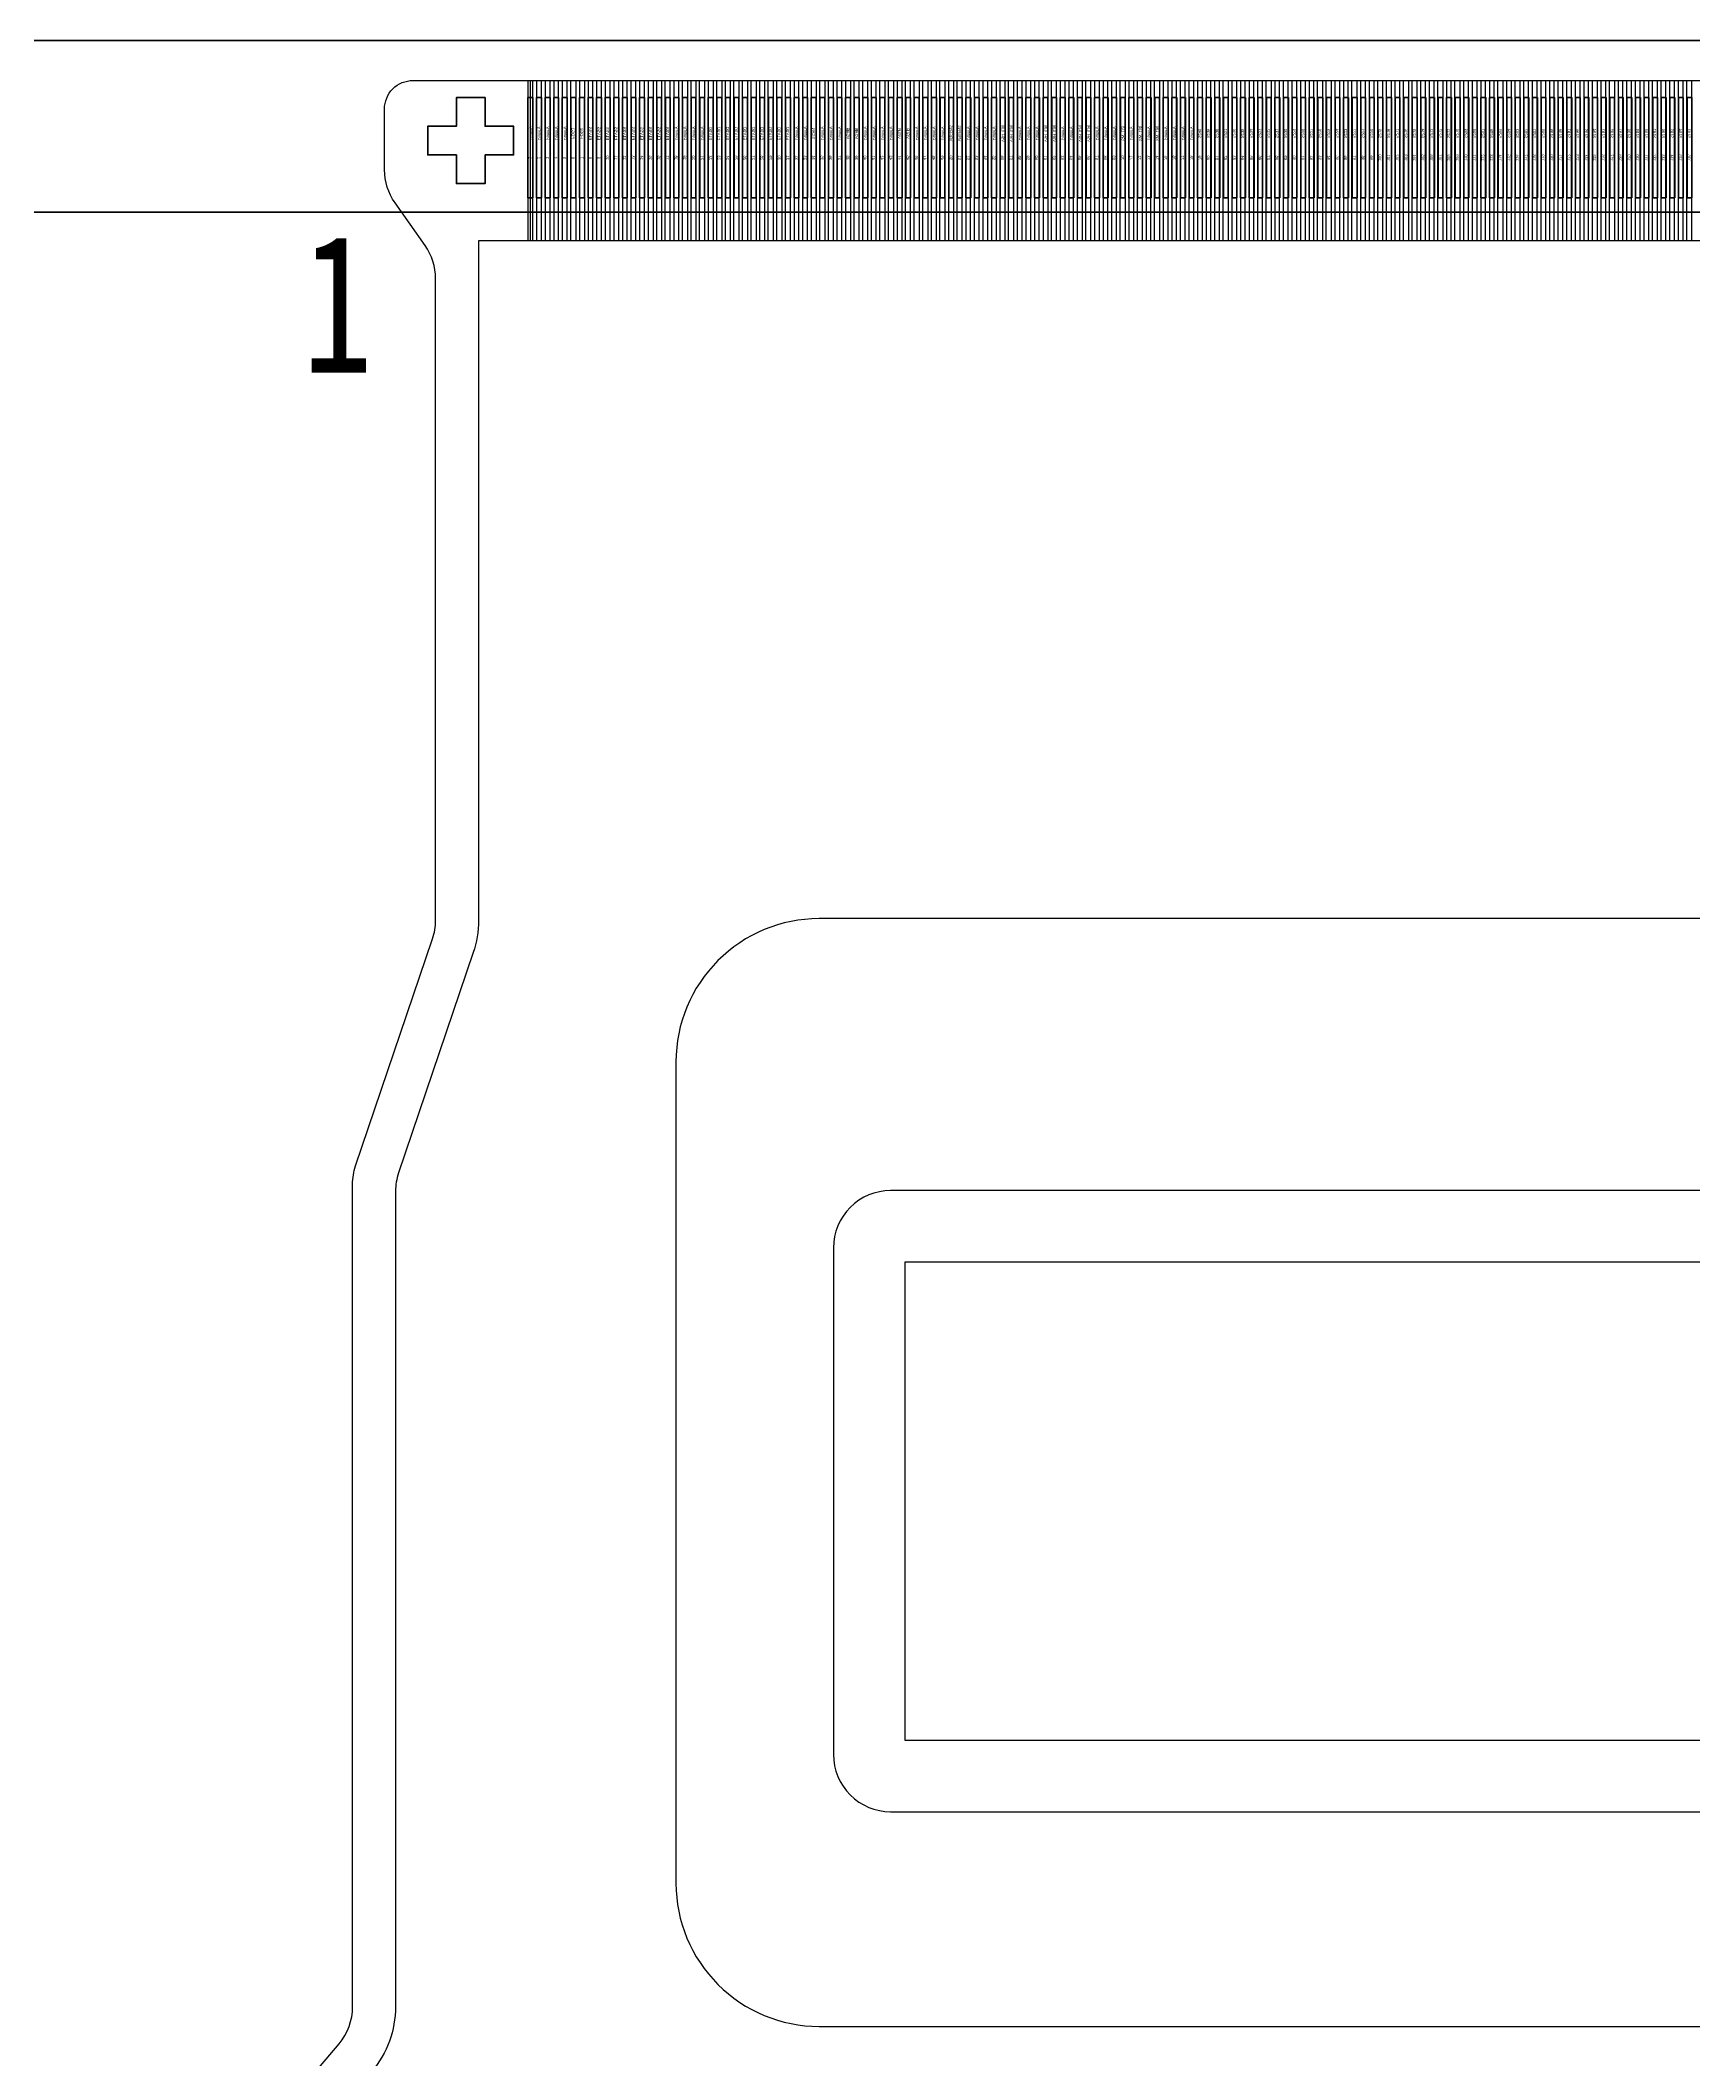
# Model space of a CAD drawing. Header units: millimetres. Extents: x 2678 to 7528, y -1679 to -1155.
# Drawn here: x 3121.75 to 3127.52, y -1289.82 to -1282.76 of the extents above; entities that cross this region are included whole.
import ezdxf
from ezdxf.enums import TextEntityAlignment as Align

# ---------------------------------------------------------------- set-up
doc = ezdxf.new("R2010")
doc.units = ezdxf.units.MM
for name, color, linetype in [('01 Copper', 3, 'Continuous'), ('03 Solder Resist', 6, 'Continuous'), ('04 Chip', 20, 'Continuous'), ('06 Cutline', 4, 'Continuous'), ('07 Potting', 132, 'Continuous'), ('09 Center_line', 1, 'Continuous'), ('13 OL no.', 190, 'Continuous'), ('14 OL name', 220, 'Continuous')]:
    doc.layers.add(name, color=color, linetype=linetype)
for name, color, linetype, lineweight in [('Dim', 3, 'Continuous', 13), ('FPC.drawing', 30, 'Continuous', 100), ('P_OLED.drawing', 3, 'Continuous', 100)]:
    doc.layers.add(name, color=color, linetype=linetype, lineweight=lineweight)
doc.styles.add('ME-txt', font='txt.shx', dxfattribs={"width": 0.75})
doc.styles.get("Standard").update_dxf_attribs({"font": 'arial.ttf'})

# ---------------------------------------------------------------- blocks, each defined once
blk = doc.blocks.new('OLED屏体')
at = {"color": 3, "linetype": 'Continuous'}
for p, q in [((5116.1531, 184.8451), (5116.2531, 184.8451)), ((5116.2531, 184.8451), (5116.1531, 184.8451)), ((5116.2531, 184.8451), (5116.1531, 184.8451)), ((5116.1531, 184.8451), (5116.1531, 184.7451)), ((5116.2531, 184.8451), (5116.1531, 184.8451)), ((5116.2531, 184.7451), (5116.2531, 184.8451)), ((5116.1531, 184.7451), (5116.0531, 184.7451)), ((5116.0531, 184.7451), (5116.0531, 184.6451)), ((5116.3531, 184.7451), (5116.2531, 184.7451)), ((5116.3531, 184.6451), (5116.3531, 184.7451)), ((5116.0531, 184.6451), (5116.1531, 184.6451)), ((5116.1531, 184.6451), (5116.1531, 184.5451)), ((5116.2531, 184.5451), (5116.2531, 184.6451)), ((5116.2531, 184.6451), (5116.3531, 184.6451)), ((5116.1531, 184.5451), (5116.2531, 184.5451))]:
    blk.add_line(p, q, dxfattribs=at)
at = {"layer": 'FPC.drawing', "color": 30, "linetype": 'Continuous', "lineweight": 100}
for points in [[(5116.2531, 184.8451), (5116.1531, 184.8451), (5116.1531, 184.7451), (5116.0531, 184.7451), (5116.0531, 184.6451), (5116.1531, 184.6451), (5116.1531, 184.5451), (5116.2531, 184.5451), (5116.2531, 184.6451), (5116.3531, 184.6451), (5116.3531, 184.7451), (5116.2531, 184.7451)], [(5116.4031, 184.4951), (5116.4201, 184.4951), (5116.4201, 184.8451), (5116.4031, 184.8451)], [(5116.4331, 184.4951), (5116.4501, 184.4951), (5116.4501, 184.8451), (5116.4331, 184.8451)], [(5116.4631, 184.4951), (5116.4801, 184.4951), (5116.4801, 184.8451), (5116.4631, 184.8451)], [(5116.4931, 184.4951), (5116.5101, 184.4951), (5116.5101, 184.8451), (5116.4931, 184.8451)], [(5116.5231, 184.4951), (5116.5401, 184.4951), (5116.5401, 184.8451), (5116.5231, 184.8451)], [(5116.5531, 184.4951), (5116.5701, 184.4951), (5116.5701, 184.8451), (5116.5531, 184.8451)], [(5116.5831, 184.4951), (5116.6001, 184.4951), (5116.6001, 184.8451), (5116.5831, 184.8451)], [(5116.6131, 184.4951), (5116.6301, 184.4951), (5116.6301, 184.8451), (5116.6131, 184.8451)], [(5116.6431, 184.4951), (5116.6601, 184.4951), (5116.6601, 184.8451), (5116.6431, 184.8451)], [(5116.6731, 184.4951), (5116.6901, 184.4951), (5116.6901, 184.8451), (5116.6731, 184.8451)], [(5116.7031, 184.4951), (5116.7201, 184.4951), (5116.7201, 184.8451), (5116.7031, 184.8451)], [(5116.7331, 184.4951), (5116.7501, 184.4951), (5116.7501, 184.8451), (5116.7331, 184.8451)], [(5116.7631, 184.4951), (5116.7801, 184.4951), (5116.7801, 184.8451), (5116.7631, 184.8451)], [(5116.7931, 184.4951), (5116.8101, 184.4951), (5116.8101, 184.8451), (5116.7931, 184.8451)], [(5116.8231, 184.4951), (5116.8401, 184.4951), (5116.8401, 184.8451), (5116.8231, 184.8451)], [(5116.8531, 184.4951), (5116.8701, 184.4951), (5116.8701, 184.8451), (5116.8531, 184.8451)], [(5116.8831, 184.4951), (5116.9001, 184.4951), (5116.9001, 184.8451), (5116.8831, 184.8451)], [(5116.9131, 184.4951), (5116.9301, 184.4951), (5116.9301, 184.8451), (5116.9131, 184.8451)], [(5116.9431, 184.4951), (5116.9601, 184.4951), (5116.9601, 184.8451), (5116.9431, 184.8451)], [(5116.9731, 184.4951), (5116.9901, 184.4951), (5116.9901, 184.8451), (5116.9731, 184.8451)], [(5117.0031, 184.4951), (5117.0201, 184.4951), (5117.0201, 184.8451), (5117.0031, 184.8451)], [(5117.0331, 184.4951), (5117.0501, 184.4951), (5117.0501, 184.8451), (5117.0331, 184.8451)], [(5117.0631, 184.4951), (5117.0801, 184.4951), (5117.0801, 184.8451), (5117.0631, 184.8451)], [(5117.0931, 184.4951), (5117.1101, 184.4951), (5117.1101, 184.8451), (5117.0931, 184.8451)], [(5117.1231, 184.4951), (5117.1401, 184.4951), (5117.1401, 184.8451), (5117.1231, 184.8451)], [(5117.1531, 184.4951), (5117.1701, 184.4951), (5117.1701, 184.8451), (5117.1531, 184.8451)], [(5117.1831, 184.4951), (5117.2001, 184.4951), (5117.2001, 184.8451), (5117.1831, 184.8451)], [(5117.2131, 184.4951), (5117.2301, 184.4951), (5117.2301, 184.8451), (5117.2131, 184.8451)], [(5117.2431, 184.4951), (5117.2601, 184.4951), (5117.2601, 184.8451), (5117.2431, 184.8451)], [(5117.2731, 184.4951), (5117.2901, 184.4951), (5117.2901, 184.8451), (5117.2731, 184.8451)], [(5117.3031, 184.4951), (5117.3201, 184.4951), (5117.3201, 184.8451), (5117.3031, 184.8451)], [(5117.3331, 184.4951), (5117.3501, 184.4951), (5117.3501, 184.8451), (5117.3331, 184.8451)], [(5117.3631, 184.4951), (5117.3801, 184.4951), (5117.3801, 184.8451), (5117.3631, 184.8451)], [(5117.3931, 184.4951), (5117.4101, 184.4951), (5117.4101, 184.8451), (5117.3931, 184.8451)], [(5117.4231, 184.4951), (5117.4401, 184.4951), (5117.4401, 184.8451), (5117.4231, 184.8451)], [(5117.4531, 184.4951), (5117.4701, 184.4951), (5117.4701, 184.8451), (5117.4531, 184.8451)], [(5117.4831, 184.4951), (5117.5001, 184.4951), (5117.5001, 184.8451), (5117.4831, 184.8451)], [(5117.5131, 184.4951), (5117.5301, 184.4951), (5117.5301, 184.8451), (5117.5131, 184.8451)], [(5117.5431, 184.4951), (5117.5601, 184.4951), (5117.5601, 184.8451), (5117.5431, 184.8451)], [(5117.5731, 184.4951), (5117.5901, 184.4951), (5117.5901, 184.8451), (5117.5731, 184.8451)], [(5117.6031, 184.4951), (5117.6201, 184.4951), (5117.6201, 184.8451), (5117.6031, 184.8451)], [(5117.6331, 184.4951), (5117.6501, 184.4951), (5117.6501, 184.8451), (5117.6331, 184.8451)], [(5117.6631, 184.4951), (5117.6801, 184.4951), (5117.6801, 184.8451), (5117.6631, 184.8451)], [(5117.6931, 184.4951), (5117.7101, 184.4951), (5117.7101, 184.8451), (5117.6931, 184.8451)], [(5117.7231, 184.4951), (5117.7401, 184.4951), (5117.7401, 184.8451), (5117.7231, 184.8451)], [(5117.7531, 184.4951), (5117.7701, 184.4951), (5117.7701, 184.8451), (5117.7531, 184.8451)], [(5117.7831, 184.4951), (5117.8001, 184.4951), (5117.8001, 184.8451), (5117.7831, 184.8451)], [(5117.8131, 184.4951), (5117.8301, 184.4951), (5117.8301, 184.8451), (5117.8131, 184.8451)], [(5117.8431, 184.4951), (5117.8601, 184.4951), (5117.8601, 184.8451), (5117.8431, 184.8451)], [(5117.8731, 184.4951), (5117.8901, 184.4951), (5117.8901, 184.8451), (5117.8731, 184.8451)], [(5117.9031, 184.4951), (5117.9201, 184.4951), (5117.9201, 184.8451), (5117.9031, 184.8451)], [(5117.9331, 184.4951), (5117.9501, 184.4951), (5117.9501, 184.8451), (5117.9331, 184.8451)], [(5117.9631, 184.4951), (5117.9801, 184.4951), (5117.9801, 184.8451), (5117.9631, 184.8451)], [(5117.9931, 184.4951), (5118.0101, 184.4951), (5118.0101, 184.8451), (5117.9931, 184.8451)], [(5118.0231, 184.4951), (5118.0401, 184.4951), (5118.0401, 184.8451), (5118.0231, 184.8451)], [(5118.0531, 184.4951), (5118.0701, 184.4951), (5118.0701, 184.8451), (5118.0531, 184.8451)], [(5118.0831, 184.4951), (5118.1001, 184.4951), (5118.1001, 184.8451), (5118.0831, 184.8451)], [(5118.1131, 184.4951), (5118.1301, 184.4951), (5118.1301, 184.8451), (5118.1131, 184.8451)], [(5118.1431, 184.4951), (5118.1601, 184.4951), (5118.1601, 184.8451), (5118.1431, 184.8451)], [(5118.1731, 184.4951), (5118.1901, 184.4951), (5118.1901, 184.8451), (5118.1731, 184.8451)], [(5118.2031, 184.4951), (5118.2201, 184.4951), (5118.2201, 184.8451), (5118.2031, 184.8451)], [(5118.2331, 184.4951), (5118.2501, 184.4951), (5118.2501, 184.8451), (5118.2331, 184.8451)], [(5118.2631, 184.4951), (5118.2801, 184.4951), (5118.2801, 184.8451), (5118.2631, 184.8451)], [(5118.2931, 184.4951), (5118.3101, 184.4951), (5118.3101, 184.8451), (5118.2931, 184.8451)], [(5118.3231, 184.4951), (5118.3401, 184.4951), (5118.3401, 184.8451), (5118.3231, 184.8451)], [(5118.3531, 184.4951), (5118.3701, 184.4951), (5118.3701, 184.8451), (5118.3531, 184.8451)], [(5118.3831, 184.4951), (5118.4001, 184.4951), (5118.4001, 184.8451), (5118.3831, 184.8451)], [(5118.4131, 184.4951), (5118.4301, 184.4951), (5118.4301, 184.8451), (5118.4131, 184.8451)], [(5118.4431, 184.4951), (5118.4601, 184.4951), (5118.4601, 184.8451), (5118.4431, 184.8451)], [(5118.4731, 184.4951), (5118.4901, 184.4951), (5118.4901, 184.8451), (5118.4731, 184.8451)], [(5118.5031, 184.4951), (5118.5201, 184.4951), (5118.5201, 184.8451), (5118.5031, 184.8451)], [(5118.5331, 184.4951), (5118.5501, 184.4951), (5118.5501, 184.8451), (5118.5331, 184.8451)], [(5118.5631, 184.4951), (5118.5801, 184.4951), (5118.5801, 184.8451), (5118.5631, 184.8451)], [(5118.5931, 184.4951), (5118.6101, 184.4951), (5118.6101, 184.8451), (5118.5931, 184.8451)], [(5118.6231, 184.4951), (5118.6401, 184.4951), (5118.6401, 184.8451), (5118.6231, 184.8451)], [(5118.6531, 184.4951), (5118.6701, 184.4951), (5118.6701, 184.8451), (5118.6531, 184.8451)], [(5118.6831, 184.4951), (5118.7001, 184.4951), (5118.7001, 184.8451), (5118.6831, 184.8451)], [(5118.7131, 184.4951), (5118.7301, 184.4951), (5118.7301, 184.8451), (5118.7131, 184.8451)], [(5118.7431, 184.4951), (5118.7601, 184.4951), (5118.7601, 184.8451), (5118.7431, 184.8451)], [(5118.7731, 184.4951), (5118.7901, 184.4951), (5118.7901, 184.8451), (5118.7731, 184.8451)], [(5118.8031, 184.4951), (5118.8201, 184.4951), (5118.8201, 184.8451), (5118.8031, 184.8451)], [(5118.8331, 184.4951), (5118.8501, 184.4951), (5118.8501, 184.8451), (5118.8331, 184.8451)], [(5118.8631, 184.4951), (5118.8801, 184.4951), (5118.8801, 184.8451), (5118.8631, 184.8451)], [(5118.8931, 184.4951), (5118.9101, 184.4951), (5118.9101, 184.8451), (5118.8931, 184.8451)], [(5118.9231, 184.4951), (5118.9401, 184.4951), (5118.9401, 184.8451), (5118.9231, 184.8451)], [(5118.9531, 184.4951), (5118.9701, 184.4951), (5118.9701, 184.8451), (5118.9531, 184.8451)], [(5118.9831, 184.4951), (5119.0001, 184.4951), (5119.0001, 184.8451), (5118.9831, 184.8451)], [(5119.0131, 184.4951), (5119.0301, 184.4951), (5119.0301, 184.8451), (5119.0131, 184.8451)], [(5119.0431, 184.4951), (5119.0601, 184.4951), (5119.0601, 184.8451), (5119.0431, 184.8451)], [(5119.0731, 184.4951), (5119.0901, 184.4951), (5119.0901, 184.8451), (5119.0731, 184.8451)], [(5119.1031, 184.4951), (5119.1201, 184.4951), (5119.1201, 184.8451), (5119.1031, 184.8451)], [(5119.1331, 184.4951), (5119.1501, 184.4951), (5119.1501, 184.8451), (5119.1331, 184.8451)], [(5119.1631, 184.4951), (5119.1801, 184.4951), (5119.1801, 184.8451), (5119.1631, 184.8451)], [(5119.1931, 184.4951), (5119.2101, 184.4951), (5119.2101, 184.8451), (5119.1931, 184.8451)], [(5119.2231, 184.4951), (5119.2401, 184.4951), (5119.2401, 184.8451), (5119.2231, 184.8451)], [(5119.2531, 184.4951), (5119.2701, 184.4951), (5119.2701, 184.8451), (5119.2531, 184.8451)], [(5119.2831, 184.4951), (5119.3001, 184.4951), (5119.3001, 184.8451), (5119.2831, 184.8451)], [(5119.3131, 184.4951), (5119.3301, 184.4951), (5119.3301, 184.8451), (5119.3131, 184.8451)], [(5119.3431, 184.4951), (5119.3601, 184.4951), (5119.3601, 184.8451), (5119.3431, 184.8451)], [(5119.3731, 184.4951), (5119.3901, 184.4951), (5119.3901, 184.8451), (5119.3731, 184.8451)], [(5119.4031, 184.4951), (5119.4201, 184.4951), (5119.4201, 184.8451), (5119.4031, 184.8451)], [(5119.4331, 184.4951), (5119.4501, 184.4951), (5119.4501, 184.8451), (5119.4331, 184.8451)], [(5119.4631, 184.4951), (5119.4801, 184.4951), (5119.4801, 184.8451), (5119.4631, 184.8451)], [(5119.4931, 184.4951), (5119.5101, 184.4951), (5119.5101, 184.8451), (5119.4931, 184.8451)], [(5119.5231, 184.4951), (5119.5401, 184.4951), (5119.5401, 184.8451), (5119.5231, 184.8451)], [(5119.5531, 184.4951), (5119.5701, 184.4951), (5119.5701, 184.8451), (5119.5531, 184.8451)], [(5119.5831, 184.4951), (5119.6001, 184.4951), (5119.6001, 184.8451), (5119.5831, 184.8451)], [(5119.6131, 184.4951), (5119.6301, 184.4951), (5119.6301, 184.8451), (5119.6131, 184.8451)], [(5119.6431, 184.4951), (5119.6601, 184.4951), (5119.6601, 184.8451), (5119.6431, 184.8451)], [(5119.6731, 184.4951), (5119.6901, 184.4951), (5119.6901, 184.8451), (5119.6731, 184.8451)], [(5119.7031, 184.4951), (5119.7201, 184.4951), (5119.7201, 184.8451), (5119.7031, 184.8451)], [(5119.7331, 184.4951), (5119.7501, 184.4951), (5119.7501, 184.8451), (5119.7331, 184.8451)], [(5119.7631, 184.4951), (5119.7801, 184.4951), (5119.7801, 184.8451), (5119.7631, 184.8451)], [(5119.7931, 184.4951), (5119.8101, 184.4951), (5119.8101, 184.8451), (5119.7931, 184.8451)], [(5119.8231, 184.4951), (5119.8401, 184.4951), (5119.8401, 184.8451), (5119.8231, 184.8451)], [(5119.8531, 184.4951), (5119.8701, 184.4951), (5119.8701, 184.8451), (5119.8531, 184.8451)], [(5119.8831, 184.4951), (5119.9001, 184.4951), (5119.9001, 184.8451), (5119.8831, 184.8451)], [(5119.9131, 184.4951), (5119.9301, 184.4951), (5119.9301, 184.8451), (5119.9131, 184.8451)], [(5119.9431, 184.4951), (5119.9601, 184.4951), (5119.9601, 184.8451), (5119.9431, 184.8451)], [(5119.9731, 184.4951), (5119.9901, 184.4951), (5119.9901, 184.8451), (5119.9731, 184.8451)], [(5120.0031, 184.4951), (5120.0201, 184.4951), (5120.0201, 184.8451), (5120.0031, 184.8451)], [(5120.0331, 184.4951), (5120.0501, 184.4951), (5120.0501, 184.8451), (5120.0331, 184.8451)], [(5120.0631, 184.4951), (5120.0801, 184.4951), (5120.0801, 184.8451), (5120.0631, 184.8451)], [(5120.0931, 184.4951), (5120.1101, 184.4951), (5120.1101, 184.8451), (5120.0931, 184.8451)], [(5120.1231, 184.4951), (5120.1401, 184.4951), (5120.1401, 184.8451), (5120.1231, 184.8451)], [(5120.1531, 184.4951), (5120.1701, 184.4951), (5120.1701, 184.8451), (5120.1531, 184.8451)], [(5120.1831, 184.4951), (5120.2001, 184.4951), (5120.2001, 184.8451), (5120.1831, 184.8451)], [(5120.2131, 184.4951), (5120.2301, 184.4951), (5120.2301, 184.8451), (5120.2131, 184.8451)], [(5120.2431, 184.4951), (5120.2601, 184.4951), (5120.2601, 184.8451), (5120.2431, 184.8451)], [(5120.2731, 184.4951), (5120.2901, 184.4951), (5120.2901, 184.8451), (5120.2731, 184.8451)], [(5120.3031, 184.4951), (5120.3201, 184.4951), (5120.3201, 184.8451), (5120.3031, 184.8451)], [(5120.3331, 184.4951), (5120.3501, 184.4951), (5120.3501, 184.8451), (5120.3331, 184.8451)], [(5120.3631, 184.4951), (5120.3801, 184.4951), (5120.3801, 184.8451), (5120.3631, 184.8451)], [(5120.3931, 184.4951), (5120.4101, 184.4951), (5120.4101, 184.8451), (5120.3931, 184.8451)], [(5120.4231, 184.4951), (5120.4401, 184.4951), (5120.4401, 184.8451), (5120.4231, 184.8451)], [(5120.4531, 184.4951), (5120.4701, 184.4951), (5120.4701, 184.8451), (5120.4531, 184.8451)]]:
    blk.add_lwpolyline(points, close=True, dxfattribs=at)
at = {"layer": 'P_OLED.drawing', "color": 3, "linetype": 'Continuous', "lineweight": 100}
for p, q in [((5134.5691, 185.0451), (5108.5142, 185.0451)), ((5110.3796, 184.4451), (5132.7036, 184.4451))]:
    blk.add_line(p, q, dxfattribs=at)
at = {"layer": 'Dim', "lineweight": 0, "insert": (5115.861, 183.8847), "char_height": 0.482276, "attachment_point": 9, "style": 'ME-txt'}
blk.add_mtext('{\\fSimSun|b0|i0|c134|p2;1}', dxfattribs=at)
blk = doc.blocks.new('WQT3T')
at = {"layer": '01 Copper'}
for points in [[(3333.6313, -678.5269), (3333.6313, -679.0869)], [(3333.6483, -679.0869), (3333.6483, -678.5269)], [(3333.6613, -679.0869), (3333.6613, -678.5269)], [(3333.6783, -678.5269), (3333.6783, -679.0869)], [(3333.6913, -679.0869), (3333.6913, -678.5269)], [(3333.7083, -678.5269), (3333.7083, -679.0869)], [(3333.7213, -679.0869), (3333.7213, -678.5269)], [(3333.7383, -678.5269), (3333.7383, -679.0869)], [(3333.7513, -678.5269), (3333.7513, -679.0869)], [(3333.7683, -679.0869), (3333.7683, -678.5269)], [(3333.7813, -679.0869), (3333.7813, -678.5269)], [(3333.7983, -678.5269), (3333.7983, -679.0869)], [(3333.8113, -679.0869), (3333.8113, -678.5269)], [(3333.8283, -678.5269), (3333.8283, -679.0869)], [(3333.8413, -679.0869), (3333.8413, -678.5269)], [(3333.8583, -678.5269), (3333.8583, -679.0869)], [(3333.8712, -679.0869), (3333.8712, -678.5269)], [(3333.8882, -678.5269), (3333.8882, -679.0869)], [(3333.9012, -678.5269), (3333.9012, -679.0869)], [(3333.9182, -679.0869), (3333.9182, -678.5269)], [(3333.9312, -679.0869), (3333.9312, -678.5269)], [(3333.9482, -678.5269), (3333.9482, -679.0869)], [(3333.9612, -678.5269), (3333.9612, -679.0869)], [(3333.9782, -679.0869), (3333.9782, -678.5269)], [(3333.9912, -679.0869), (3333.9912, -678.5269)], [(3334.0082, -678.5269), (3334.0082, -679.0869)], [(3334.0212, -679.0869), (3334.0212, -678.5269)], [(3334.0382, -678.5269), (3334.0382, -679.0869)], [(3334.0512, -679.0869), (3334.0512, -678.5269)], [(3334.0682, -678.5269), (3334.0682, -679.0869)], [(3334.0812, -679.0869), (3334.0812, -678.5269)], [(3334.0982, -678.5269), (3334.0982, -679.0869)], [(3334.1112, -679.0869), (3334.1112, -678.5269)], [(3334.1282, -678.5269), (3334.1282, -679.0869)], [(3334.1412, -679.0869), (3334.1412, -678.5269)], [(3334.1582, -678.5269), (3334.1582, -679.0869)], [(3334.1712, -679.0869), (3334.1712, -678.5269)], [(3334.1882, -678.5269), (3334.1882, -679.0869)], [(3334.2012, -679.0869), (3334.2012, -678.5269)], [(3334.2182, -678.5269), (3334.2182, -679.0869)], [(3334.2312, -678.5269), (3334.2312, -679.0869)], [(3334.2482, -679.0869), (3334.2482, -678.5269)], [(3334.2612, -679.0869), (3334.2612, -678.5269)], [(3334.2782, -678.5269), (3334.2782, -679.0869)], [(3334.2911, -678.5269), (3334.2911, -679.0869)], [(3334.3081, -679.0869), (3334.3081, -678.5269)], [(3334.3211, -679.0869), (3334.3211, -678.5269)], [(3334.3381, -678.5269), (3334.3381, -679.0869)], [(3334.3511, -679.0869), (3334.3511, -678.5269)], [(3334.3681, -678.5269), (3334.3681, -679.0869)], [(3334.3811, -679.0869), (3334.3811, -678.5269)], [(3334.3981, -678.5269), (3334.3981, -679.0869)], [(3334.4111, -679.0869), (3334.4111, -678.5269)], [(3334.4281, -678.5269), (3334.4281, -679.0869)], [(3334.4411, -678.5269), (3334.4411, -679.0869)], [(3334.4581, -679.0869), (3334.4581, -678.5269)], [(3334.4711, -679.0869), (3334.4711, -678.5269)], [(3334.4881, -678.5269), (3334.4881, -679.0869)], [(3334.5011, -678.5269), (3334.5011, -679.0869)], [(3334.5181, -679.0869), (3334.5181, -678.5269)], [(3334.5311, -679.0869), (3334.5311, -678.5269)], [(3334.5481, -678.5269), (3334.5481, -679.0869)], [(3334.5611, -679.0869), (3334.5611, -678.5269)], [(3334.5781, -678.5269), (3334.5781, -679.0869)], [(3334.5911, -678.5269), (3334.5911, -679.0869)], [(3334.6081, -679.0869), (3334.6081, -678.5269)], [(3334.6211, -678.5269), (3334.6211, -679.0869)], [(3334.6381, -679.0869), (3334.6381, -678.5269)], [(3334.6511, -679.0869), (3334.6511, -678.5269)], [(3334.6681, -678.5269), (3334.6681, -679.0869)], [(3334.681, -678.5269), (3334.681, -679.0869)], [(3334.698, -679.0869), (3334.698, -678.5269)], [(3334.711, -678.5269), (3334.711, -679.0869)], [(3334.728, -679.0869), (3334.728, -678.5269)], [(3334.741, -679.0869), (3334.741, -678.5269)], [(3334.758, -678.5269), (3334.758, -679.0869)], [(3334.771, -679.0869), (3334.771, -678.5269)], [(3334.788, -678.5269), (3334.788, -679.0869)], [(3334.801, -678.5269), (3334.801, -679.0869)], [(3334.818, -679.0869), (3334.818, -678.5269)], [(3334.831, -679.0869), (3334.831, -678.5269)], [(3334.848, -678.5269), (3334.848, -679.0869)], [(3334.861, -679.0869), (3334.861, -678.5269)], [(3334.878, -678.5269), (3334.878, -679.0869)], [(3334.891, -678.5269), (3334.891, -679.0869)], [(3334.908, -679.0869), (3334.908, -678.5269)], [(3334.921, -678.5269), (3334.921, -679.0869)], [(3334.938, -679.0869), (3334.938, -678.5269)], [(3334.951, -679.0869), (3334.951, -678.5269)], [(3334.968, -678.5269), (3334.968, -679.0869)], [(3334.981, -679.0869), (3334.981, -678.5269)], [(3334.998, -678.5269), (3334.998, -679.0869)], [(3335.011, -679.0869), (3335.011, -678.5269)], [(3335.028, -678.5269), (3335.028, -679.0869)], [(3335.041, -679.0869), (3335.041, -678.5269)], [(3335.058, -678.5269), (3335.058, -679.0869)], [(3335.0709, -679.0869), (3335.0709, -678.5269)], [(3335.0879, -678.5269), (3335.0879, -679.0869)], [(3335.1009, -678.5269), (3335.1009, -679.0869)], [(3335.1179, -679.0869), (3335.1179, -678.5269)], [(3335.1309, -679.0869), (3335.1309, -678.5269)], [(3335.1479, -678.5269), (3335.1479, -679.0869)], [(3335.1609, -679.0869), (3335.1609, -678.5269)], [(3335.1779, -678.5269), (3335.1779, -679.0869)], [(3335.1909, -679.0869), (3335.1909, -678.5269)], [(3335.2079, -678.5269), (3335.2079, -679.0869)], [(3335.2209, -679.0869), (3335.2209, -678.5269)], [(3335.2379, -678.5269), (3335.2379, -679.0869)], [(3335.2509, -678.5269), (3335.2509, -679.0869)], [(3335.2679, -679.0869), (3335.2679, -678.5269)], [(3335.2809, -679.0869), (3335.2809, -678.5269)], [(3335.2979, -678.5269), (3335.2979, -679.0869)], [(3335.3109, -679.0869), (3335.3109, -678.5269)], [(3335.3279, -678.5269), (3335.3279, -679.0869)], [(3335.3409, -679.0869), (3335.3409, -678.5269)], [(3335.3579, -678.5269), (3335.3579, -679.0869)], [(3335.3709, -679.0869), (3335.3709, -678.5269)], [(3335.3879, -678.5269), (3335.3879, -679.0869)], [(3335.4009, -679.0869), (3335.4009, -678.5269)], [(3335.4179, -678.5269), (3335.4179, -679.0869)], [(3335.4309, -679.0869), (3335.4309, -678.5269)], [(3335.4479, -678.5269), (3335.4479, -679.0869)], [(3335.4609, -679.0869), (3335.4609, -678.5269)], [(3335.4779, -678.5269), (3335.4779, -679.0869)], [(3335.4908, -678.5269), (3335.4908, -679.0869)], [(3335.5078, -679.0869), (3335.5078, -678.5269)], [(3335.5208, -679.0869), (3335.5208, -678.5269)], [(3335.5378, -678.5269), (3335.5378, -679.0869)], [(3335.5508, -678.5269), (3335.5508, -679.0869)], [(3335.5678, -679.0869), (3335.5678, -678.5269)], [(3335.5808, -679.0869), (3335.5808, -678.5269)], [(3335.5978, -678.5269), (3335.5978, -679.0869)], [(3335.6108, -678.5269), (3335.6108, -679.0869)], [(3335.6278, -679.0869), (3335.6278, -678.5269)], [(3335.6408, -679.0869), (3335.6408, -678.5269)], [(3335.6578, -678.5269), (3335.6578, -679.0869)], [(3335.6708, -679.0869), (3335.6708, -678.5269)], [(3335.6878, -678.5269), (3335.6878, -679.0869)], [(3335.7008, -679.0869), (3335.7008, -678.5269)], [(3335.7178, -678.5269), (3335.7178, -679.0869)], [(3335.7308, -679.0869), (3335.7308, -678.5269)], [(3335.7478, -679.0869), (3335.7478, -678.5269)], [(3335.7608, -678.5269), (3335.7608, -679.0869)], [(3335.7778, -678.5269), (3335.7778, -679.0869)], [(3335.7908, -679.0869), (3335.7908, -678.5269)], [(3335.8078, -678.5269), (3335.8078, -679.0869)], [(3335.8208, -679.0869), (3335.8208, -678.5269)], [(3335.8378, -678.5269), (3335.8378, -679.0869)], [(3335.8508, -679.0869), (3335.8508, -678.5269)], [(3335.8678, -679.0869), (3335.8678, -678.5269)], [(3335.8807, -678.5269), (3335.8807, -679.0869)], [(3335.8977, -678.5269), (3335.8977, -679.0869)], [(3335.9107, -679.0869), (3335.9107, -678.5269)], [(3335.9277, -678.5269), (3335.9277, -679.0869)], [(3335.9407, -679.0869), (3335.9407, -678.5269)], [(3335.9577, -678.5269), (3335.9577, -679.0869)], [(3335.9707, -679.0869), (3335.9707, -678.5269)], [(3335.9877, -678.5269), (3335.9877, -679.0869)], [(3336.0007, -678.5269), (3336.0007, -679.0869)], [(3336.0177, -679.0869), (3336.0177, -678.5269)], [(3336.0307, -678.5269), (3336.0307, -679.0869)], [(3336.0477, -679.0869), (3336.0477, -678.5269)], [(3336.0607, -679.0869), (3336.0607, -678.5269)], [(3336.0777, -678.5269), (3336.0777, -679.0869)], [(3336.0907, -679.0869), (3336.0907, -678.5269)], [(3336.1077, -678.5269), (3336.1077, -679.0869)], [(3336.1207, -679.0869), (3336.1207, -678.5269)], [(3336.1377, -678.5269), (3336.1377, -679.0869)], [(3336.1507, -679.0869), (3336.1507, -678.5269)], [(3336.1677, -678.5269), (3336.1677, -679.0869)], [(3336.1807, -679.0869), (3336.1807, -678.5269)], [(3336.1977, -679.0869), (3336.1977, -678.5269)], [(3336.2107, -678.5269), (3336.2107, -679.0869)], [(3336.2277, -678.5269), (3336.2277, -679.0869)], [(3336.2407, -678.5269), (3336.2407, -679.0869)], [(3336.2577, -679.0869), (3336.2577, -678.5269)], [(3336.2706, -678.5269), (3336.2706, -679.0869)], [(3336.2876, -679.0869), (3336.2876, -678.5269)], [(3336.3006, -678.5269), (3336.3006, -679.0869)], [(3336.3176, -679.0869), (3336.3176, -678.5269)], [(3336.3306, -678.5269), (3336.3306, -679.0869)], [(3336.3476, -679.0869), (3336.3476, -678.5269)], [(3336.3606, -679.0869), (3336.3606, -678.5269)], [(3336.3776, -679.0869), (3336.3776, -678.5269)], [(3336.3906, -678.5269), (3336.3906, -679.0869)], [(3336.4076, -678.5269), (3336.4076, -679.0869)], [(3336.4206, -678.5269), (3336.4206, -679.0869)], [(3336.4376, -679.0869), (3336.4376, -678.5269)], [(3336.4506, -678.5269), (3336.4506, -679.0869)], [(3336.4676, -679.0869), (3336.4676, -678.5269)], [(3336.4806, -679.0869), (3336.4806, -678.5269)], [(3336.4976, -678.5269), (3336.4976, -679.0869)], [(3336.5106, -678.5269), (3336.5106, -679.0869)], [(3336.5276, -679.0869), (3336.5276, -678.5269)], [(3336.5406, -679.0869), (3336.5406, -678.5269)], [(3336.5576, -679.0869), (3336.5576, -678.5269)], [(3336.5706, -678.5269), (3336.5706, -679.0869)], [(3336.5876, -678.5269), (3336.5876, -679.0869)], [(3336.6006, -679.0869), (3336.6006, -678.5269)], [(3336.6176, -678.5269), (3336.6176, -679.0869)], [(3336.6306, -678.5269), (3336.6306, -679.0869)], [(3336.6476, -679.0869), (3336.6476, -678.5269)], [(3336.6606, -678.5269), (3336.6606, -679.0869)], [(3336.6776, -679.0869), (3336.6776, -678.5269)], [(3336.6905, -678.5269), (3336.6905, -679.0869)], [(3336.7075, -678.5269), (3336.7075, -679.0869)], [(3336.7205, -679.0869), (3336.7205, -678.5269)], [(3336.7375, -678.5269), (3336.7375, -679.0869)], [(3336.7505, -679.0869), (3336.7505, -678.5269)], [(3336.7675, -678.5269), (3336.7675, -679.0869)], [(3336.7805, -679.0869), (3336.7805, -678.5269)], [(3336.7975, -679.0869), (3336.7975, -678.5269)], [(3336.8105, -678.5269), (3336.8105, -679.0869)], [(3336.8275, -679.0869), (3336.8275, -678.5269)], [(3336.8405, -678.5269), (3336.8405, -679.0869)], [(3336.8575, -679.0869), (3336.8575, -678.5269)], [(3336.8705, -678.5269), (3336.8705, -679.0869)], [(3336.8875, -679.0869), (3336.8875, -678.5269)], [(3336.9005, -678.5269), (3336.9005, -679.0869)], [(3336.9175, -679.0869), (3336.9175, -678.5269)], [(3336.9305, -678.5269), (3336.9305, -679.0869)], [(3336.9475, -679.0869), (3336.9475, -678.5269)], [(3336.9605, -678.5269), (3336.9605, -679.0869)], [(3336.9775, -679.0869), (3336.9775, -678.5269)], [(3336.9905, -678.5269), (3336.9905, -679.0869)], [(3337.0075, -679.0869), (3337.0075, -678.5269)], [(3337.0205, -678.5269), (3337.0205, -679.0869)], [(3337.0375, -679.0869), (3337.0375, -678.5269)], [(3337.0505, -678.5269), (3337.0505, -679.0869)], [(3337.0675, -678.5269), (3337.0675, -679.0869)], [(3337.0804, -678.5269), (3337.0804, -679.0869)], [(3337.0974, -679.0869), (3337.0974, -678.5269)], [(3337.1104, -678.5269), (3337.1104, -679.0869)], [(3337.1274, -679.0869), (3337.1274, -678.5269)], [(3337.1404, -678.5269), (3337.1404, -679.0869)], [(3337.1574, -679.0869), (3337.1574, -678.5269)], [(3337.1704, -679.0869), (3337.1704, -678.5269)], [(3337.1874, -678.5269), (3337.1874, -679.0869)], [(3337.2004, -679.0869), (3337.2004, -678.5269)], [(3337.2174, -679.0869), (3337.2174, -678.5269)], [(3337.2304, -678.5269), (3337.2304, -679.0869)], [(3337.2474, -679.0869), (3337.2474, -678.5269)], [(3337.2604, -678.5269), (3337.2604, -679.0869)], [(3337.2774, -678.5269), (3337.2774, -679.0869)], [(3337.2904, -679.0869), (3337.2904, -678.5269)], [(3337.3074, -678.5269), (3337.3074, -679.0869)], [(3337.3204, -679.0869), (3337.3204, -678.5269)], [(3337.3374, -678.5269), (3337.3374, -679.0869)], [(3337.3504, -679.0869), (3337.3504, -678.5269)], [(3337.3674, -678.5269), (3337.3674, -679.0869)], [(3337.3804, -679.0869), (3337.3804, -678.5269)], [(3337.3974, -678.5269), (3337.3974, -679.0869)], [(3337.4104, -679.0869), (3337.4104, -678.5269)], [(3337.4274, -678.5269), (3337.4274, -679.0869)], [(3337.4404, -679.0869), (3337.4404, -678.5269)], [(3337.4574, -678.5269), (3337.4574, -679.0869)], [(3337.4703, -679.0869), (3337.4703, -678.5269)], [(3337.4873, -678.5269), (3337.4873, -679.0869)], [(3337.5003, -678.5269), (3337.5003, -679.0869)], [(3337.5173, -678.5269), (3337.5173, -679.0869)], [(3337.5303, -678.5269), (3337.5303, -679.0869)], [(3337.5473, -679.0869), (3337.5473, -678.5269)], [(3337.5603, -679.0869), (3337.5603, -678.5269)], [(3337.5773, -678.5269), (3337.5773, -679.0869)], [(3337.5903, -679.0869), (3337.5903, -678.5269)], [(3337.6073, -678.5269), (3337.6073, -679.0869)], [(3337.6203, -679.0869), (3337.6203, -678.5269)], [(3337.6373, -678.5269), (3337.6373, -679.0869)], [(3337.6503, -679.0869), (3337.6503, -678.5269)], [(3337.6673, -678.5269), (3337.6673, -679.0869)], [(3337.6803, -679.0869), (3337.6803, -678.5269)], [(3337.6973, -678.5269), (3337.6973, -679.0869)]]:
    blk.add_lwpolyline(points, dxfattribs=at)
blk.add_lwpolyline([(3338.0472, -678.6869), (3338.0472, -678.7869), (3337.9472, -678.7869), (3337.9472, -678.8869), (3337.8472, -678.8869), (3337.8472, -678.7869), (3337.7472, -678.7869), (3337.7472, -678.6869), (3337.8472, -678.6869), (3337.8472, -678.5869), (3337.9472, -678.5869), (3337.9472, -678.6869)], close=True, dxfattribs=at)
at = {"layer": '03 Solder Resist'}
for points in [[(3337.8701, -681.4615, 0.081869), (3337.8886, -681.5738), (3338.1495, -682.3437, -0.081869), (3338.1601, -682.4079), (3338.1601, -685.2564, 0.177691), (3338.2432, -685.4828), (3338.6126, -685.9184, -0.177691), (3338.6601, -686.0477), (3338.6601, -686.5193), (3326.4601, -686.5193), (3326.4601, -686.0477, -0.177691), (3326.5076, -685.9184), (3326.877, -685.4828, 0.177691), (3326.9601, -685.2564), (3326.9601, -682.4079, -0.081869), (3326.9707, -682.3437), (3327.2316, -681.5738, 0.081869), (3327.2501, -681.4615), (3327.2501, -679.0869), (3337.8701, -679.0869)], [(3336.4301, -682.4053, -0.414214), (3336.6301, -682.6053), (3336.6301, -684.3753, -0.414214), (3336.4301, -684.5753), (3328.6901, -684.5753, -0.414214), (3328.4901, -684.3753), (3328.4901, -682.6053, -0.414214), (3328.6901, -682.4053)]]:
    blk.add_lwpolyline(points, format="xyb", close=True, dxfattribs=at)
at = {"layer": '04 Chip'}
blk.add_lwpolyline([(3328.7401, -684.3253), (3328.7401, -682.6553), (3336.3801, -682.6553), (3336.3801, -684.3253)], close=True, dxfattribs=at)
at = {"layer": '06 Cutline', "linetype": 'Continuous'}
blk.add_lwpolyline([(3326.5101, -688.1193), (3338.6101, -688.1193, 0.414214), (3338.8101, -687.9193), (3338.8101, -685.9927, 0.177691), (3338.7626, -685.8633), (3338.3576, -685.3858, -0.177691), (3338.3101, -685.2564), (3338.3101, -682.3831, 0.081869), (3338.2995, -682.3189), (3338.0307, -681.5257, -0.081869), (3338.0201, -681.4615), (3338.0201, -679.2188, -0.155127), (3338.0568, -679.1033), (3338.1619, -678.9547, 0.155127), (3338.1986, -678.8392), (3338.1986, -678.6269, 0.414214), (3338.0986, -678.5269), (3327.0216, -678.5269, 0.414214)], format="xyb", dxfattribs=at)
at = {"layer": '07 Potting'}
blk.add_lwpolyline([(3327.9401, -684.8253), (3327.9401, -681.9553, -0.414214), (3328.4401, -681.4553), (3336.6801, -681.4553, -0.414214), (3337.1801, -681.9553), (3337.1801, -684.8253, -0.414214), (3336.6801, -685.3253), (3328.4401, -685.3253, -0.414214)], format="xyb", close=True, dxfattribs=at)
at = {"layer": '09 Center_line'}
blk.add_line((3337.6888, -679.0867), (3337.6888, -678.5267), dxfattribs=at)
at = {"layer": '13 OL no.'}
for s, p in [('136', (3333.6453, -678.7971)), ('135', (3333.6753, -678.7971)), ('134', (3333.7053, -678.7971)), ('133', (3333.7353, -678.7971)), ('132', (3333.7653, -678.7971)), ('131', (3333.7953, -678.7971)), ('130', (3333.8253, -678.7971)), ('129', (3333.8553, -678.7971)), ('128', (3333.8853, -678.7971)), ('127', (3333.9154, -678.7971)), ('126', (3333.9453, -678.7971)), ('125', (3333.9752, -678.7971)), ('124', (3334.0054, -678.7971)), ('123', (3334.0352, -678.7971)), ('122', (3334.0654, -678.7971)), ('121', (3334.0954, -678.7971)), ('120', (3334.1252, -678.7971)), ('119', (3334.1552, -678.7971)), ('118', (3334.1852, -678.7971)), ('117', (3334.2154, -678.7971)), ('116', (3334.2452, -678.7971)), ('115', (3334.2752, -678.7971)), ('114', (3334.3053, -678.7971)), ('113', (3334.3351, -678.7971)), ('112', (3334.3653, -678.7971)), ('111', (3334.3953, -678.7971)), ('110', (3334.4251, -678.7971)), ('109', (3334.4551, -678.7971)), ('108', (3334.4851, -678.7971)), ('107', (3334.5151, -678.7971)), ('106', (3334.5451, -678.7971)), ('105', (3334.5751, -678.7971)), ('104', (3334.6051, -678.7971)), ('103', (3334.6351, -678.7971)), ('102', (3334.6651, -678.7971)), ('101', (3334.6951, -678.7971)), ('100', (3334.7251, -678.7971)), ('99', (3334.7551, -678.7971)), ('98', (3334.785, -678.7971)), ('97', (3334.815, -678.7971)), ('96', (3334.845, -678.7971)), ('95', (3334.875, -678.7971)), ('94', (3334.905, -678.7971)), ('93', (3334.935, -678.7971)), ('92', (3334.965, -678.7971)), ('91', (3334.995, -678.7971)), ('90', (3335.025, -678.7971)), ('89', (3335.055, -678.7971)), ('88', (3335.085, -678.7971)), ('87', (3335.115, -678.7971)), ('86', (3335.145, -678.7971)), ('85', (3335.1749, -678.7971)), ('84', (3335.2049, -678.7971)), ('83', (3335.2349, -678.7971)), ('82', (3335.2649, -678.7971)), ('81', (3335.2949, -678.7971)), ('80', (3335.3249, -678.7971)), ('79', (3335.3549, -678.7971)), ('78', (3335.3849, -678.7971)), ('77', (3335.4149, -678.7971)), ('76', (3335.4449, -678.7971)), ('75', (3335.4747, -678.7971)), ('74', (3335.505, -678.7971)), ('73', (3335.5348, -678.7971)), ('72', (3335.565, -678.7971)), ('71', (3335.595, -678.7971)), ('70', (3335.6248, -678.7971)), ('69', (3335.6548, -678.7971)), ('68', (3335.6848, -678.7971)), ('67', (3335.7148, -678.7971)), ('66', (3335.7448, -678.7971)), ('65', (3335.7748, -678.7971)), ('64', (3335.8048, -678.7971)), ('63', (3335.8348, -678.7971)), ('62', (3335.8648, -678.7971)), ('61', (3335.8948, -678.7971)), ('60', (3335.9248, -678.7971)), ('59', (3335.9548, -678.7971)), ('58', (3335.9847, -678.7971)), ('57', (3336.0146, -678.7971)), ('56', (3336.0447, -678.7971)), ('55', (3336.0745, -678.7971)), ('54', (3336.1047, -678.7971)), ('53', (3336.1347, -678.7971)), ('52', (3336.1647, -678.7971)), ('51', (3336.1947, -678.7971)), ('50', (3336.2247, -678.7971)), ('49', (3336.2547, -678.7971)), ('48', (3336.2847, -678.7971)), ('47', (3336.3148, -678.7971)), ('46', (3336.3447, -678.7971)), ('45', (3336.3746, -678.7971)), ('44', (3336.4048, -678.7971)), ('43', (3336.4346, -678.7971)), ('42', (3336.4648, -678.7971)), ('41', (3336.4948, -678.7971)), ('40', (3336.5246, -678.7971)), ('39', (3336.5546, -678.7971)), ('38', (3336.5846, -678.7971)), ('37', (3336.6146, -678.7971)), ('36', (3336.6446, -678.7971)), ('35', (3336.6746, -678.7971)), ('34', (3336.7046, -678.7971)), ('33', (3336.7345, -678.7971)), ('32', (3336.7645, -678.7971)), ('31', (3336.7945, -678.7971)), ('30', (3336.8245, -678.7971)), ('29', (3336.8545, -678.7971)), ('28', (3336.8845, -678.7971)), ('27', (3336.9147, -678.7971)), ('26', (3336.9445, -678.7971)), ('25', (3336.9745, -678.7971)), ('24', (3337.0047, -678.7971)), ('23', (3337.0345, -678.7971)), ('22', (3337.0646, -678.7971)), ('21', (3337.0946, -678.7971)), ('20', (3337.1245, -678.7971)), ('19', (3337.1545, -678.7971)), ('18', (3337.1844, -678.7971)), ('17', (3337.2146, -678.7971)), ('16', (3337.2444, -678.7971)), ('15', (3337.2744, -678.7971)), ('14', (3337.3046, -678.7971)), ('13', (3337.3344, -678.7971)), ('12', (3337.3646, -678.7971)), ('11', (3337.3946, -678.7971)), ('10', (3337.4244, -678.7971)), ('9', (3337.4544, -678.7971)), ('8', (3337.4844, -678.7971)), ('7', (3337.5144, -678.7971)), ('6', (3337.5444, -678.7971)), ('5', (3337.5742, -678.7971)), ('4', (3337.6045, -678.7971)), ('3', (3337.6343, -678.7971)), ('2', (3337.6645, -678.7971)), ('1', (3337.6945, -678.7971))]:
    blk.add_text(s, height=0.01, rotation=90, dxfattribs=at).set_placement(p, align=Align.CENTER)
at = {"layer": '14 OL name'}
for s, p in [('S183', (3333.6455, -678.7118)), ('S184', (3333.6754, -678.7118)), ('S185', (3333.7054, -678.7118)), ('S186', (3333.7354, -678.7118)), ('S187', (3333.7654, -678.7118)), ('S188', (3333.7954, -678.7118)), ('S189', (3333.8254, -678.7118)), ('S190', (3333.8554, -678.7118)), ('S191', (3333.8854, -678.7118)), ('S192', (3333.9154, -678.7118)), ('S193', (3333.9454, -678.7118)), ('S194', (3333.9754, -678.7118)), ('S195', (3334.0054, -678.7118)), ('S196', (3334.0354, -678.7118)), ('S197', (3334.0654, -678.7118)), ('S198', (3334.0953, -678.7118)), ('S199', (3334.1253, -678.7118)), ('S200', (3334.1553, -678.7118)), ('S201', (3334.1853, -678.7118)), ('S202', (3334.2153, -678.7118)), ('S203', (3334.2453, -678.7118)), ('S204', (3334.2753, -678.7118)), ('S205', (3334.3053, -678.7118)), ('S206', (3334.3353, -678.7118)), ('S207', (3334.3653, -678.7118)), ('S208', (3334.3953, -678.7118)), ('S209', (3334.4253, -678.7118)), ('S210', (3334.4553, -678.7118)), ('S211', (3334.4852, -678.7118)), ('S212', (3334.5152, -678.7118)), ('S213', (3334.5452, -678.7118)), ('S214', (3334.5752, -678.7118)), ('S215', (3334.6052, -678.7118)), ('S216', (3334.6352, -678.7118)), ('S217', (3334.6652, -678.7118)), ('S218', (3334.6952, -678.7118)), ('S219', (3334.7252, -678.7118)), ('S220', (3334.7552, -678.7118)), ('S221', (3334.7852, -678.7118)), ('S222', (3334.8152, -678.7118)), ('S223', (3334.8452, -678.7118)), ('S224', (3334.8751, -678.7118)), ('S225', (3334.9051, -678.7118)), ('S226', (3334.9351, -678.7118)), ('S227', (3334.9651, -678.7118)), ('S228', (3334.9951, -678.7118)), ('S229', (3335.0251, -678.7118)), ('S230', (3335.0551, -678.7118)), ('S231', (3335.0851, -678.7118)), ('S232', (3335.1151, -678.7118)), ('S233', (3335.1451, -678.7118)), ('S234', (3335.1751, -678.7118)), ('S235', (3335.2051, -678.7118)), ('S236', (3335.2351, -678.7118)), ('S237', (3335.265, -678.7118)), ('S238', (3335.295, -678.7118)), ('S239', (3335.325, -678.7118)), ('S240', (3335.355, -678.7118)), ('Dummy', (3335.3821, -678.7118)), ('Dummy', (3335.4121, -678.7118)), ('Dummy', (3335.4421, -678.7118)), ('Dummy', (3335.4721, -678.7118)), ('SW_L[6]', (3335.5024, -678.7118)), ('Dummy', (3335.532, -678.7118)), ('SW_L[4]', (3335.5624, -678.7118)), ('Dummy', (3335.592, -678.7118)), ('SW_L[2]', (3335.6224, -678.7118)), ('Dummy', (3335.652, -678.7118)), ('Dummy', (3335.682, -678.7118)), ('Dummy', (3335.712, -678.7118)), ('VSR_L[4]', (3335.7423, -678.7118)), ('VSR_L[4]', (3335.7723, -678.7118)), ('Dummy', (3335.802, -678.7118)), ('Dummy', (3335.832, -678.7118)), ('VSR_L[6]', (3335.8623, -678.7118)), ('VSR_L[6]', (3335.8923, -678.7118)), ('Dummy', (3335.9219, -678.7118)), ('Dummy', (3335.9519, -678.7118)), ('Dummy', (3335.9819, -678.7118)), ('VSR_L[8]', (3336.0123, -678.7118)), ('VSR_L[8]', (3336.0423, -678.7118)), ('Dummy', (3336.0719, -678.7118)), ('Dummy', (3336.1019, -678.7118)), ('Dummy', (3336.1319, -678.7118)), ('Dummy', (3336.1619, -678.7118)), ('VREFN5', (3336.1946, -678.7118)), ('VREFN5', (3336.2246, -678.7118)), ('Dummy', (3336.2519, -678.7118)), ('Dummy', (3336.2819, -678.7118)), ('Dummy', (3336.3118, -678.7118)), ('Dummy', (3336.3418, -678.7118)), ('VGLR', (3336.3748, -678.7118)), ('VGLR', (3336.4048, -678.7118)), ('Dummy', (3336.4318, -678.7118)), ('Dummy', (3336.4618, -678.7118)), ('Dummy', (3336.4918, -678.7118)), ('Dummy', (3336.5218, -678.7118)), ('VGHR', (3336.5547, -678.7118)), ('VGHR', (3336.5847, -678.7118)), ('Dummy', (3336.6118, -678.7118)), ('Dummy', (3336.6418, -678.7118)), ('Dummy', (3336.6718, -678.7118)), ('SCAN', (3336.7047, -678.7118)), ('Dummy', (3336.7317, -678.7118)), ('Dummy', (3336.7617, -678.7118)), ('ELVDD', (3336.7947, -678.7118)), ('ELVDD', (3336.8247, -678.7118)), ('ELVDD', (3336.8547, -678.7118)), ('ELVDD', (3336.8846, -678.7118)), ('ELVDD', (3336.9146, -678.7118)), ('ELVDD', (3336.9446, -678.7118)), ('ELVDD', (3336.9746, -678.7118)), ('ELVDD', (3337.0046, -678.7118)), ('ELVDD', (3337.0346, -678.7118)), ('ELVDD', (3337.0646, -678.7118)), ('Dummy', (3337.0917, -678.7118)), ('Dummy', (3337.1216, -678.7118)), ('Dummy', (3337.1516, -678.7118)), ('Dummy', (3337.1816, -678.7118)), ('ELVSS', (3337.2146, -678.7118)), ('ELVSS', (3337.2446, -678.7118)), ('ELVSS', (3337.2745, -678.7118)), ('ELVSS', (3337.3045, -678.7118)), ('ELVSS', (3337.3345, -678.7118)), ('ELVSS', (3337.3645, -678.7118)), ('ELVSS', (3337.3945, -678.7118)), ('ELVSS', (3337.4245, -678.7118)), ('ELVSS', (3337.4545, -678.7118)), ('ELVSS', (3337.4845, -678.7118)), ('FOG2', (3337.5145, -678.7118)), ('FOG1', (3337.5445, -678.7118)), ('Dummy', (3337.5715, -678.7118)), ('Dummy', (3337.6015, -678.7118)), ('Dummy', (3337.6315, -678.7118)), ('Dummy', (3337.6615, -678.7118)), ('Dummy', (3337.6915, -678.7118))]:
    blk.add_text(s, height=0.01, rotation=90, dxfattribs=at).set_placement(p, align=Align.CENTER)

msp = doc.modelspace()

# ---------------------------------------------------------------- block references
at = {"layer": 'Dim', "color": 42}
msp.add_blockref('OLED屏体', (-1992.9517, -1467.8061), dxfattribs=at)
at = {"layer": 'Dim', "color": 42, "xscale": -1}
msp.add_blockref('WQT3T', (6461.1487, -604.3741), dxfattribs=at)

doc.saveas('drawing.dxf')
